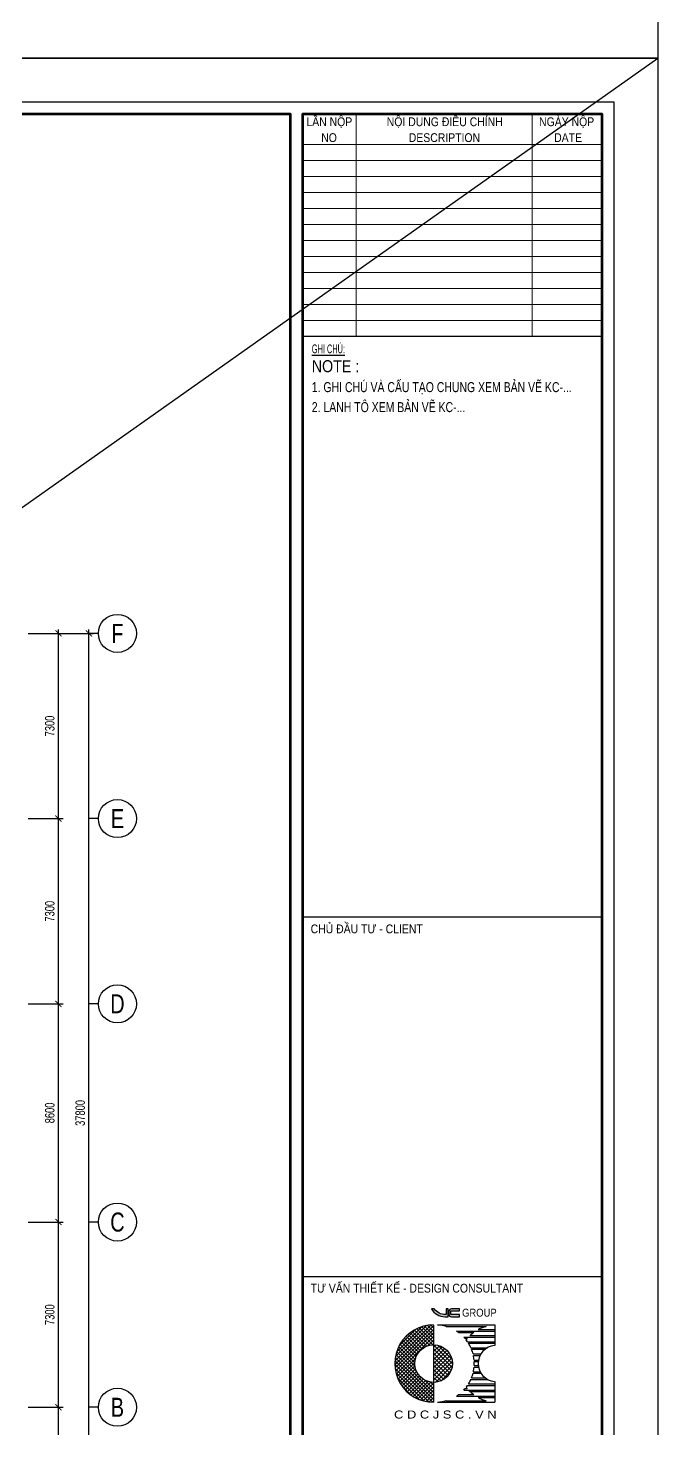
# Model space of a CAD drawing. Header units: millimetres. Extents: x 0 to 132458, y 0 to 365310.
# Drawn here: x 107625 to 132458, y 217726 to 272939 of the extents above; entities that cross this region are included whole.
import ezdxf
from ezdxf.enums import TextEntityAlignment as Align

# ---------------------------------------------------------------- set-up
doc = ezdxf.new("R2010")
doc.units = ezdxf.units.MM
doc.header["$LTSCALE"] = 400
doc.header["$PDSIZE"] = -2
doc.layers.get('0').update_dxf_attribs({"lineweight": 5})
doc.layers.get('Defpoints').update_dxf_attribs({"color": 2})
doc.layers.add('02.CDC.DIM', color=1, linetype='Continuous', lineweight=20)
for name, color, linetype in [('CDC -TEXT KHUNG', 7, 'Continuous'), ('CDC-KHUNGTEN', 9, 'Continuous'), ('CDC.02.DIM', 1, 'Continuous'), ('CDC.06.TEXT', 2, 'Continuous')]:
    doc.layers.add(name, color=color, linetype=linetype)
doc.layers.add('KCS_Plotter', color=11, linetype='Continuous', plot=False)
doc.styles.add('ARIAL', font='arial.ttf', dxfattribs={"width": 0.6})
doc.styles.add('Arial_4', font='arial.ttf', dxfattribs={"width": 0.75, "height": 3})
doc.styles.add('BIGTEXT', font='arial.ttf', dxfattribs={"width": 0.8})
doc.styles.add('KCS_SMTEXT', font='arial.ttf', dxfattribs={"width": 0.7})
doc.styles.add('KT CDC', font='arial.ttf', dxfattribs={"width": 0.85, "height": 200})
doc.dimstyles.new('KCS_DIM150', dxfattribs={"dimscale": 150, "dimtxt": 2.5, "dimasz": 1.6, "dimexe": 1.2, "dimexo": 0, "dimgap": 1, "dimtad": 1, "dimdec": 0, "dimzin": 0, "dimdsep": 46, "dimtxsty": 'KCS_SMTEXT', "dimblk": 'ARCHTICK', "dimcen": 0, "dimdle": 1, "dimclrd": 256, "dimclre": 256, "dimclrt": 2, "dimadec": 0, "dimazin": 0, "dimtfac": 1, "dimtdec": 0, "dimtix": 1, "dimtmove": 2, "dimatfit": 3, "dimfxl": 1, "dimtolj": 1, "dimtzin": 0, "dimarcsym": 0})

# ---------------------------------------------------------------- blocks, each defined once
blk = doc.blocks.new('_ArchTick')
at = {"color": 0, "linetype": 'ByBlock', "const_width": 0.15}
blk.add_lwpolyline([(-0.5, -0.5), (0.5, 0.5)], dxfattribs=at)
blk = doc.blocks.new('*D128')
at = {"layer": 'CDC.02.DIM', "lineweight": -2, "ltscale": 10, "transparency": 16777216}
for p, q in [((108825, 211131), (108825, 218731)), ((107625, 218581), (109005, 218581)), ((107625, 211281), (109005, 211281))]:
    blk.add_line(p, q, dxfattribs=at)
at = {"layer": 'Defpoints', "color": 0, "ltscale": 10, "transparency": 16777216}
for p in [(107625, 218581), (108825, 218581), (107625, 211281)]:
    blk.add_point(p, dxfattribs=at)
at = {"layer": 'CDC.02.DIM', "lineweight": -2, "ltscale": 10, "transparency": 16777216, "xscale": 240, "yscale": 240, "zscale": 240}
for p, rotation in [((108825, 218581), 90), ((108825, 211281), 270)]:
    blk.add_blockref('_ArchTick', p, dxfattribs=dict(at, rotation=rotation))
at = {"layer": 'CDC.02.DIM', "color": 2, "ltscale": 10, "transparency": 16777216, "insert": (108484, 214931), "char_height": 375, "attachment_point": 5, "rotation": 90, "style": 'KCS_SMTEXT'}
blk.add_mtext('\\A1;7300', dxfattribs=at)
blk = doc.blocks.new('*D129')
at = {"layer": 'CDC.02.DIM', "lineweight": -2, "ltscale": 10, "transparency": 16777216}
for p, q in [((107625, 225881), (109005, 225881)), ((108825, 218431), (108825, 226031)), ((107625, 218581), (109005, 218581))]:
    blk.add_line(p, q, dxfattribs=at)
at = {"layer": 'Defpoints', "color": 0, "ltscale": 10, "transparency": 16777216}
for p in [(107625, 225881), (108825, 225881), (107625, 218581)]:
    blk.add_point(p, dxfattribs=at)
at = {"layer": 'CDC.02.DIM', "lineweight": -2, "ltscale": 10, "transparency": 16777216, "xscale": 240, "yscale": 240, "zscale": 240}
for p, rotation in [((108825, 225881), 90), ((108825, 218581), 270)]:
    blk.add_blockref('_ArchTick', p, dxfattribs=dict(at, rotation=rotation))
at = {"layer": 'CDC.02.DIM', "color": 2, "ltscale": 10, "transparency": 16777216, "insert": (108484, 222231), "char_height": 375, "attachment_point": 5, "rotation": 90, "style": 'KCS_SMTEXT'}
blk.add_mtext('\\A1;7300', dxfattribs=at)
blk = doc.blocks.new('*D130')
at = {"layer": 'CDC.02.DIM', "lineweight": -2, "ltscale": 10, "transparency": 16777216}
for p, q in [((107625, 234481), (109005, 234481)), ((108825, 225731), (108825, 234631)), ((107625, 225881), (109005, 225881))]:
    blk.add_line(p, q, dxfattribs=at)
at = {"layer": 'Defpoints', "color": 0, "ltscale": 10, "transparency": 16777216}
for p in [(107625, 234481), (108825, 234481), (107625, 225881)]:
    blk.add_point(p, dxfattribs=at)
at = {"layer": 'CDC.02.DIM', "lineweight": -2, "ltscale": 10, "transparency": 16777216, "xscale": 240, "yscale": 240, "zscale": 240}
for p, rotation in [((108825, 234481), 90), ((108825, 225881), 270)]:
    blk.add_blockref('_ArchTick', p, dxfattribs=dict(at, rotation=rotation))
at = {"layer": 'CDC.02.DIM', "color": 2, "ltscale": 10, "transparency": 16777216, "insert": (108484, 230181), "char_height": 375, "attachment_point": 5, "rotation": 90, "style": 'KCS_SMTEXT'}
blk.add_mtext('\\A1;8600', dxfattribs=at)
blk = doc.blocks.new('*D131')
at = {"layer": 'CDC.02.DIM', "lineweight": -2, "ltscale": 10, "transparency": 16777216}
for p, q in [((108825, 234331), (108825, 241931)), ((107625, 241781), (109005, 241781)), ((107625, 234481), (109005, 234481))]:
    blk.add_line(p, q, dxfattribs=at)
at = {"layer": 'Defpoints', "color": 0, "ltscale": 10, "transparency": 16777216}
for p in [(107625, 241781), (108825, 241781), (107625, 234481)]:
    blk.add_point(p, dxfattribs=at)
at = {"layer": 'CDC.02.DIM', "lineweight": -2, "ltscale": 10, "transparency": 16777216, "xscale": 240, "yscale": 240, "zscale": 240}
for p, rotation in [((108825, 241781), 90), ((108825, 234481), 270)]:
    blk.add_blockref('_ArchTick', p, dxfattribs=dict(at, rotation=rotation))
at = {"layer": 'CDC.02.DIM', "color": 2, "ltscale": 10, "transparency": 16777216, "insert": (108484, 238131), "char_height": 375, "attachment_point": 5, "rotation": 90, "style": 'KCS_SMTEXT'}
blk.add_mtext('\\A1;7300', dxfattribs=at)
blk = doc.blocks.new('*D132')
at = {"layer": 'CDC.02.DIM', "lineweight": -2, "ltscale": 10, "transparency": 16777216}
for p, q in [((107625, 249081), (109005, 249081)), ((108825, 241631), (108825, 249231)), ((107625, 241781), (109005, 241781))]:
    blk.add_line(p, q, dxfattribs=at)
at = {"layer": 'Defpoints', "color": 0, "ltscale": 10, "transparency": 16777216}
for p in [(107625, 249081), (108825, 249081), (107625, 241781)]:
    blk.add_point(p, dxfattribs=at)
at = {"layer": 'CDC.02.DIM', "lineweight": -2, "ltscale": 10, "transparency": 16777216, "xscale": 240, "yscale": 240, "zscale": 240}
for p, rotation in [((108825, 249081), 90), ((108825, 241781), 270)]:
    blk.add_blockref('_ArchTick', p, dxfattribs=dict(at, rotation=rotation))
at = {"layer": 'CDC.02.DIM', "color": 2, "ltscale": 10, "transparency": 16777216, "insert": (108484, 245431), "char_height": 375, "attachment_point": 5, "rotation": 90, "style": 'KCS_SMTEXT'}
blk.add_mtext('\\A1;7300', dxfattribs=at)
blk = doc.blocks.new('*D133')
at = {"layer": 'CDC.02.DIM', "lineweight": -2, "ltscale": 10, "transparency": 16777216}
for p, q in [((107625, 249081), (110205, 249081)), ((110025, 211131), (110025, 249231)), ((107625, 211281), (110205, 211281))]:
    blk.add_line(p, q, dxfattribs=at)
at = {"layer": 'Defpoints', "color": 0, "ltscale": 10, "transparency": 16777216}
for p in [(107625, 249081), (110025, 249081), (107625, 211281)]:
    blk.add_point(p, dxfattribs=at)
at = {"layer": 'CDC.02.DIM', "lineweight": -2, "ltscale": 10, "transparency": 16777216, "xscale": 240, "yscale": 240, "zscale": 240}
for p, rotation in [((110025, 249081), 90), ((110025, 211281), 270)]:
    blk.add_blockref('_ArchTick', p, dxfattribs=dict(at, rotation=rotation))
at = {"layer": 'CDC.02.DIM', "color": 2, "ltscale": 10, "transparency": 16777216, "insert": (109684, 230181), "char_height": 375, "attachment_point": 5, "rotation": 90, "style": 'KCS_SMTEXT'}
blk.add_mtext('\\A1;37800', dxfattribs=at)
blk = doc.blocks.new('_Axis name')
at = {"layer": 'CDC.02.DIM'}
blk.add_line((0, 2.5), (0, 0), dxfattribs=at)
blk.add_circle((0, 7.5), 5, dxfattribs=at)
at = {"layer": 'CDC.02.DIM', "style": 'BIGTEXT', "width": 0.75}
blk.add_attdef('.', text='', height=5, dxfattribs=at).set_placement((0, 7.5), align=Align.MIDDLE)
blk = doc.blocks.new('CDTA1')
at = {"layer": 'CDC-KHUNGTEN', "color": 6, "lineweight": 25}
blk.add_line((0, 90), (-75, 90), dxfattribs=at)
at = {"layer": 'CDC-KHUNGTEN', "color": 6, "style": 'KT CDC', "width": 0.85}
blk.add_text('CHỦ ĐẦU TƯ - CLIENT', height=2.2, dxfattribs=at).set_placement((-72.93, 86))
blk = doc.blocks.new('LOGOmoi')
at = {"layer": 'CDC -TEXT KHUNG'}
h = blk.add_hatch(color=1, dxfattribs=at)
h.paths.add_polyline_path([(1.46, 5.45), (1.26, 5.45), (1.26, 4.88), (1.21, 4.88, -0.237912), (0.06, 5.45), (-0.2, 5.45, 0.272847), (1.14, 4.66), (1.46, 4.66)])
h.paths.add_polyline_path([(2.59, 5.45), (1.8, 5.45, 0.414214), (1.54, 5.2), (1.54, 4.92, 0.414214), (1.8, 4.66), (2.59, 4.66), (2.59, 4.87), (1.8, 4.87, -0.414214), (1.74, 4.92), (1.74, 5.2, -0.414214), (1.8, 5.25), (2.59, 5.25)])
h = blk.add_hatch(dxfattribs=at)
h.set_pattern_fill('ANSI37', color=102, scale=2.293939, angle=360, style=0)
h.set_pattern_definition([(45, (-2844.4439, 636.61023), (-0.178426552, 0.178426553), []), (135, (-2844.4439, 636.61023), (-0.178426552, -0.178426553), [])])
edge = h.paths.add_edge_path()
edge.add_arc((0.02, 0), 1.87, 90, 270)
edge.add_line((0.02, -1.88), (0.02, -3.84))
edge.add_line((0.02, -3.84), (-0.17, -3.84))
edge.add_line((-0.17, -3.84), (-0.36, -3.83))
edge.add_line((-0.36, -3.83), (-0.55, -3.8))
edge.add_line((-0.55, -3.8), (-0.73, -3.77))
edge.add_line((-0.73, -3.77), (-0.92, -3.73))
edge.add_line((-0.92, -3.73), (-1.1, -3.68))
edge.add_line((-1.1, -3.68), (-1.28, -3.62))
edge.add_line((-1.28, -3.62), (-1.45, -3.55))
edge.add_line((-1.45, -3.55), (-1.63, -3.48))
edge.add_line((-1.63, -3.48), (-1.79, -3.39))
edge.add_line((-1.79, -3.39), (-1.96, -3.3))
edge.add_line((-1.96, -3.3), (-2.12, -3.2))
edge.add_line((-2.12, -3.2), (-2.27, -3.09))
edge.add_line((-2.27, -3.09), (-2.42, -2.97))
edge.add_line((-2.42, -2.97), (-2.56, -2.85))
edge.add_line((-2.56, -2.85), (-2.7, -2.72))
edge.add_line((-2.7, -2.72), (-2.83, -2.58))
edge.add_line((-2.83, -2.58), (-2.95, -2.44))
edge.add_line((-2.95, -2.44), (-3.07, -2.29))
edge.add_line((-3.07, -2.29), (-3.18, -2.14))
edge.add_line((-3.18, -2.14), (-3.28, -1.98))
edge.add_line((-3.28, -1.98), (-3.37, -1.81))
edge.add_line((-3.37, -1.81), (-3.46, -1.64))
edge.add_line((-3.46, -1.64), (-3.53, -1.47))
edge.add_line((-3.53, -1.47), (-3.6, -1.3))
edge.add_line((-3.6, -1.3), (-3.66, -1.12))
edge.add_line((-3.66, -1.12), (-3.71, -0.93))
edge.add_line((-3.71, -0.93), (-3.75, -0.75))
edge.add_line((-3.75, -0.75), (-3.79, -0.56))
edge.add_line((-3.79, -0.56), (-3.81, -0.38))
edge.add_line((-3.81, -0.38), (-3.82, -0.19))
edge.add_line((-3.82, -0.19), (-3.83, 0))
edge.add_line((-3.83, 0), (-3.82, 0.19))
edge.add_line((-3.82, 0.19), (-3.81, 0.38))
edge.add_line((-3.81, 0.38), (-3.79, 0.56))
edge.add_line((-3.79, 0.56), (-3.75, 0.75))
edge.add_line((-3.75, 0.75), (-3.71, 0.93))
edge.add_line((-3.71, 0.93), (-3.66, 1.12))
edge.add_line((-3.66, 1.12), (-3.6, 1.3))
edge.add_line((-3.6, 1.3), (-3.53, 1.47))
edge.add_line((-3.53, 1.47), (-3.46, 1.64))
edge.add_line((-3.46, 1.64), (-3.37, 1.81))
edge.add_line((-3.37, 1.81), (-3.28, 1.98))
edge.add_line((-3.28, 1.98), (-3.18, 2.14))
edge.add_line((-3.18, 2.14), (-3.07, 2.29))
edge.add_line((-3.07, 2.29), (-2.95, 2.44))
edge.add_line((-2.95, 2.44), (-2.83, 2.58))
edge.add_line((-2.83, 2.58), (-2.7, 2.72))
edge.add_line((-2.7, 2.72), (-2.56, 2.85))
edge.add_line((-2.56, 2.85), (-2.42, 2.97))
edge.add_line((-2.42, 2.97), (-2.27, 3.09))
edge.add_line((-2.27, 3.09), (-2.12, 3.2))
edge.add_line((-2.12, 3.2), (-1.96, 3.3))
edge.add_line((-1.96, 3.3), (-1.79, 3.39))
edge.add_line((-1.79, 3.39), (-1.63, 3.48))
edge.add_line((-1.63, 3.48), (-1.45, 3.55))
edge.add_line((-1.45, 3.55), (-1.28, 3.62))
edge.add_line((-1.28, 3.62), (-1.1, 3.68))
edge.add_line((-1.1, 3.68), (-0.92, 3.73))
edge.add_line((-0.92, 3.73), (-0.73, 3.77))
edge.add_line((-0.73, 3.77), (-0.55, 3.8))
edge.add_line((-0.55, 3.8), (-0.36, 3.83))
edge.add_line((-0.36, 3.83), (-0.17, 3.84))
edge.add_line((-0.17, 3.84), (0.02, 3.84))
edge.add_line((0.02, 3.84), (0.02, 1.87))
h = blk.add_hatch(dxfattribs=at)
h.set_pattern_fill('ANSI37', color=1, scale=2.293939, angle=360, style=0)
h.set_pattern_definition([(45, (-486.53502, -144.21504), (-0.20275745, 0.20275745), []), (135, (-486.53502, -144.21504), (-0.20275745, -0.20275745), [])])
h.paths.add_polyline_path([(0.02, 1.87), (0.02, -1.81), (0.02, -1.88, 0.414214), (1.89, 0, 0.414214)])
at = {"layer": 'CDC -TEXT KHUNG', "color": 102}
for p, q in [((0.02, 3.84), (0.02, -1.81)), ((0.42, 3.85), (6.1, 3.85)), ((1.28, 3.7), (5.24, 3.7)), ((2.3, 3.24), (6.1, 3.24)), ((2.51, 3.09), (4.01, 3.09)), ((4.47, 3.39), (6.1, 3.39)), ((6.1, 3.85), (6.1, 1.81)), ((3.03, 2.63), (6.1, 2.63)), ((3.16, 2.49), (3.36, 2.49)), ((3.4, 2.17), (6.1, 2.17)), ((3.49, 2.03), (6.1, 2.03)), ((3.64, 2.78), (6.1, 2.78)), ((3.74, 1.57), (5.37, 1.57)), ((3.8, 1.42), (5.15, 1.42)), ((3.95, 0.96), (4.75, 0.96)), ((3.98, 0.81), (4.66, 0.81)), ((4.05, 0.35), (4.51, 0.35)), ((4.06, 0.2), (4.49, 0.2)), ((3.95, -0.96), (4.75, -0.96)), ((3.98, -0.81), (4.66, -0.81)), ((4.05, -0.35), (4.51, -0.35)), ((4.06, -0.2), (4.49, -0.2)), ((0.02, -1.81), (0.02, -3.84)), ((3.03, -2.63), (6.1, -2.63)), ((3.16, -2.49), (3.36, -2.49)), ((3.4, -2.17), (6.1, -2.17)), ((3.49, -2.03), (6.1, -2.03)), ((3.64, -2.78), (6.1, -2.78)), ((3.74, -1.57), (5.37, -1.57)), ((3.8, -1.42), (5.15, -1.42)), ((6.1, -1.79), (6.1, -3.84)), ((0.01, -3.84), (0.02, -3.84)), ((0.42, -3.84), (6.1, -3.84)), ((1.28, -3.7), (5.24, -3.7)), ((2.3, -3.24), (6.1, -3.24)), ((2.51, -3.09), (4.01, -3.09)), ((4.47, -3.39), (6.1, -3.39))]:
    blk.add_line(p, q, dxfattribs=at)
at = {"layer": 'CDC -TEXT KHUNG'}
blk.add_line((3.78, 1.21), (3.78, 1.21), dxfattribs=at)
at = {"layer": 'CDC -TEXT KHUNG', "color": 1}
for points in [[(1.46, 5.45), (1.26, 5.45), (1.26, 4.88), (1.21, 4.88, -0.237912), (0.06, 5.45), (-0.2, 5.45, 0.272847), (1.14, 4.66), (1.46, 4.66)], [(2.59, 5.45), (1.8, 5.45, 0.414214), (1.54, 5.2), (1.54, 4.92, 0.414214), (1.8, 4.66), (2.59, 4.66), (2.59, 4.87), (1.8, 4.87, -0.414214), (1.74, 4.92), (1.74, 5.2, -0.414214), (1.8, 5.25), (2.59, 5.25)]]:
    blk.add_lwpolyline(points, format="xyb", close=True, dxfattribs=at)
at = {"layer": 'CDC -TEXT KHUNG', "color": 102}
blk.add_circle((0.02, 0), 1.87, dxfattribs=at)
blk.add_arc((0, 0), 3.85, 89.7449, 270.2551, dxfattribs=at)
at = {"layer": 'CDC -TEXT KHUNG', "color": 112}
blk.add_ellipse((0.22, 0), major_axis=(-2.72, 2.72), ratio=1, start_param=-1.064136, end_param=-0.838054, dxfattribs=at)
at = {"layer": 'CDC -TEXT KHUNG', "color": 102}
for centre, major_axis, start_param, end_param in [((0.22, 0), (-2.72, 2.72), -1.423028, -1.355019), ((6.3, 0), (-2.72, 2.72), -0.147768, -0.022458), ((6.3, 0), (2.72, 2.72), 1.064136, 1.278853), ((0.22, 0), (2.72, 2.72), 6.199614, 6.251308), ((6.3, 0), (-2.72, 2.72), 0.083571, 0.124553), ((0.22, 0), (-2.72, 2.72), 4.527318, 4.587836), ((0.22, 0), (-2.72, 2.72), 4.346177, 4.481253), ((0.22, 0), (-2.72, 2.72), 4.178765, 4.304301), ((6.27, 0.01), (1.28, 1.28), 0.884906, 3.827483), ((0.22, 0), (2.72, 2.72), 5.589142, 5.7099), ((0.22, 0), (2.72, 2.72), 5.445131, 5.550443), ((0.22, 0), (-2.72, 2.72), 3.549681, 3.675216), ((0.22, 0), (-2.72, 2.72), 3.714878, 3.835636), ((0.22, 0), (-2.72, 2.72), 3.17347, 3.225164), ((0.22, 0), (2.72, 2.72), 4.836942, 4.89746), ((6.3, 0), (-2.72, 2.72), 1.446243, 1.487225), ((0.22, 0), (2.72, 2.72), 4.943525, 5.078601), ((6.3, 0), (-2.72, 2.72), 1.538919, 1.718564), ((0.22, 0.01), (2.72, 2.72), 3.979647, 4.205729), ((0.22, 0), (-2.72, 2.72), 2.925816, 2.993825), ((6.3, 0), (2.72, 2.72), 3.433536, 3.648253)]:
    blk.add_ellipse(centre, major_axis=major_axis, ratio=1, start_param=start_param, end_param=end_param, dxfattribs=at)
at = {"layer": 'CDC -TEXT KHUNG', "color": 1, "style": 'KT CDC', "width": 0.85}
blk.add_text('GROUP', height=0.792, dxfattribs=at).set_placement((2.85, 4.67))
at = {"layer": 'CDC -TEXT KHUNG', "color": 102, "style": 'KT CDC', "width": 1.15}
blk.add_text('C D C J S C . V N', height=0.8, dxfattribs=at).set_placement((-3.92, -5.47))
blk = doc.blocks.new('Khung tên chuẩn')
at = {"layer": 'CDC-KHUNGTEN', "color": 8, "lineweight": 9}
for p, q in [((76550, 58000), (76550, 52433)), ((80950, 58000), (80950, 52433)), ((82700, 57233), (75200, 57233)), ((82700, 56833), (75200, 56833)), ((82700, 56433), (75200, 56433)), ((82700, 56033), (75200, 56033)), ((82700, 55633), (75200, 55633)), ((82700, 55233), (75200, 55233)), ((82700, 54833), (75200, 54833)), ((82700, 54433), (75200, 54433)), ((82700, 54033), (75200, 54033)), ((82700, 53633), (75200, 53633)), ((82700, 53233), (75200, 53233)), ((82700, 52833), (75200, 52833))]:
    blk.add_line(p, q, dxfattribs=at)
at = {"layer": 'CDC-KHUNGTEN', "color": 6, "lineweight": 25}
for p, q in [((82700, 52433), (75200, 52433)), ((82700, 28900), (75200, 28900))]:
    blk.add_line(p, q, dxfattribs=at)
at = {"layer": 'CDC-KHUNGTEN', "color": 8}
blk.add_lwpolyline([(75096, 1100), (83000, 1100), (83000, 58300), (3000, 58300), (3000, 1100), (75096, 1100)], dxfattribs=at)
at = {"layer": 'CDC-KHUNGTEN', "color": 255, "lineweight": 60}
blk.add_lwpolyline([(74900, 1400), (74900, 58000), (3300, 58000), (3300, 1400), (74900, 1400)], close=True, dxfattribs=at)
blk.add_lwpolyline([(75200, 1400), (82700, 1400), (82700, 58000), (75200, 58000), (75200, 1400)], dxfattribs=at)
at = {"layer": 'Defpoints', "color": 1, "ltscale": 0.2}
blk.add_lwpolyline([(0, 0), (0, 59400), (84100, 59400), (84100, 0), (0, 0)], close=True, dxfattribs=at)
at = {"layer": 'CDC-KHUNGTEN'}
for name, p, xscale, yscale, zscale in [('CDTA1', (82700, 28900), 100, 100, 100), ('LOGOmoi', (78480, 26732), 251.3908497502836, 251.3908497502836, 251.3908497502836)]:
    blk.add_blockref(name, p, dxfattribs=dict(at, xscale=xscale, yscale=yscale, zscale=zscale))
at = {"layer": 'CDC -TEXT KHUNG', "color": 7, "style": 'KT CDC', "width": 0.85}
for s, p in [('NO', (75672, 57299)), ('DESCRIPTION', (77863, 57299)), ('DATE', (81501, 57299))]:
    blk.add_text(s, height=220, dxfattribs=at).set_placement(p)
at = {"layer": 'CDC -TEXT KHUNG', "style": 'KT CDC', "width": 0.85}
blk.add_text('TƯ VẤN THIẾT KẾ - DESIGN CONSULTANT', height=220, dxfattribs=at).set_placement((78066, 28509), align=Align.CENTER)
at = {"layer": 'CDC -TEXT KHUNG', "char_height": 220, "attachment_point": 2, "line_spacing_factor": 0.941778, "style": 'KT CDC'}
for s, insert, width in [('LẦN NỘP', (75875, 57916), 1464.22), ('NỘI DUNG ĐIỀU CHỈNH', (78763, 57916), 3699.71), ('NGÀY NỘP', (81814, 57916), 1755.59)]:
    blk.add_mtext(s, dxfattribs=dict(at, insert=insert, width=width))
at = {"layer": 'CDC-KHUNGTEN', "color": 7, "style": 'Arial_4', "width": 0.85}
blk.add_text('NOTE :', height=300, dxfattribs=at).set_placement((75436, 51540))
at = {"layer": 'CDC-KHUNGTEN', "color": 6, "insert": (75436, 52233), "char_height": 220, "width": 1881.96, "attachment_point": 1, "style": 'ARIAL'}
blk.add_mtext('{\\LGHI CHÚ:}', dxfattribs=at)

msp = doc.modelspace()

# ---------------------------------------------------------------- linework, layer by layer
at = {"layer": 'KCS_Plotter', "linetype": 'ByBlock', "ltscale": 10}
msp.add_line((0, 178200), (132457.5, 271755), dxfattribs=at)

# ---------------------------------------------------------------- block references
at = {"xscale": 1.575000000011642, "yscale": 1.575000000011642, "zscale": 1.575000000011642}
for p in [(0, 271755), (0, 178200)]:
    msp.add_blockref('Khung tên chuẩn', p, dxfattribs=at)
at = {"layer": '02.CDC.DIM'}
ref = msp.add_blockref('_Axis name', (110025.4, 249080.9), dxfattribs=dict(at, xscale=150, yscale=150, zscale=150, rotation=270))
ref.add_attrib('.', 'F', dxfattribs={"layer": 'CDC.02.DIM', "height": 750, "style": 'BIGTEXT', "width": 0.75}).set_placement((111150.4, 249080.9), align=Align.MIDDLE)
ref = msp.add_blockref('_Axis name', (110025.4, 241780.9), dxfattribs=dict(at, xscale=150, yscale=150, zscale=150, rotation=270))
ref.add_attrib('.', 'E', dxfattribs={"layer": 'CDC.02.DIM', "height": 750, "style": 'BIGTEXT', "width": 0.75}).set_placement((111150.4, 241780.9), align=Align.MIDDLE)
ref = msp.add_blockref('_Axis name', (110025.4, 234480.9), dxfattribs=dict(at, xscale=150, yscale=150, zscale=150, rotation=270))
ref.add_attrib('.', 'D', dxfattribs={"layer": 'CDC.02.DIM', "height": 750, "style": 'BIGTEXT', "width": 0.75}).set_placement((111150.4, 234480.9), align=Align.MIDDLE)
ref = msp.add_blockref('_Axis name', (110025.4, 225880.9), dxfattribs=dict(at, xscale=150, yscale=150, zscale=150, rotation=270))
ref.add_attrib('.', 'C', dxfattribs={"layer": 'CDC.02.DIM', "height": 750, "style": 'BIGTEXT', "width": 0.75}).set_placement((111150.4, 225880.9), align=Align.MIDDLE)
ref = msp.add_blockref('_Axis name', (110025.4, 218580.9), dxfattribs=dict(at, xscale=150, yscale=150, zscale=150, rotation=270))
ref.add_attrib('.', 'B', dxfattribs={"layer": 'CDC.02.DIM', "height": 750, "style": 'BIGTEXT', "width": 0.75}).set_placement((111150.4, 218580.9), align=Align.MIDDLE)

# ---------------------------------------------------------------- texts
at = {"layer": 'CDC.06.TEXT', "style": 'ARIAL', "width": 0.75}
for s, p in [('1. GHI CHÚ VÀ CẤU TẠO CHUNG XEM BẢN VẼ KC-...', (118811.4, 258786.3)), ('2. LANH TÔ XEM BẢN VẼ KC-...', (118811.4, 257998.8))]:
    msp.add_text(s, height=393.75, dxfattribs=at).set_placement(p, align=Align.MIDDLE_LEFT)

# ---------------------------------------------------------------- dimensions: what is measured, and where the dimension line sits
at = {"layer": 'CDC.02.DIM', "ltscale": 10}
for base, p1, p2, picture, middle in [((108825.4, 249080.9), (107625.4, 241780.9), (107625.4, 249080.9), '*D132', (108483.8, 245430.9)), ((110025.4, 249080.9), (107625.4, 211280.9), (107625.4, 249080.9), '*D133', (109683.8, 230180.9)), ((108825.4, 241780.9), (107625.4, 234480.9), (107625.4, 241780.9), '*D131', (108483.8, 238130.9)), ((108825.4, 234480.9), (107625.4, 225880.9), (107625.4, 234480.9), '*D130', (108483.9, 230180.9)), ((108825.4, 225880.9), (107625.4, 218580.9), (107625.4, 225880.9), '*D129', (108483.8, 222230.9)), ((108825.4, 218580.9), (107625.4, 211280.9), (107625.4, 218580.9), '*D128', (108483.8, 214930.9))]:
    dim = msp.add_linear_dim(base=base, p1=p1, p2=p2, angle=90, dimstyle='KCS_DIM150', dxfattribs=at)
    dim.commit()
    dim.dimension.update_dxf_attribs({"geometry": picture, "text_midpoint": middle})

doc.saveas('drawing.dxf')
